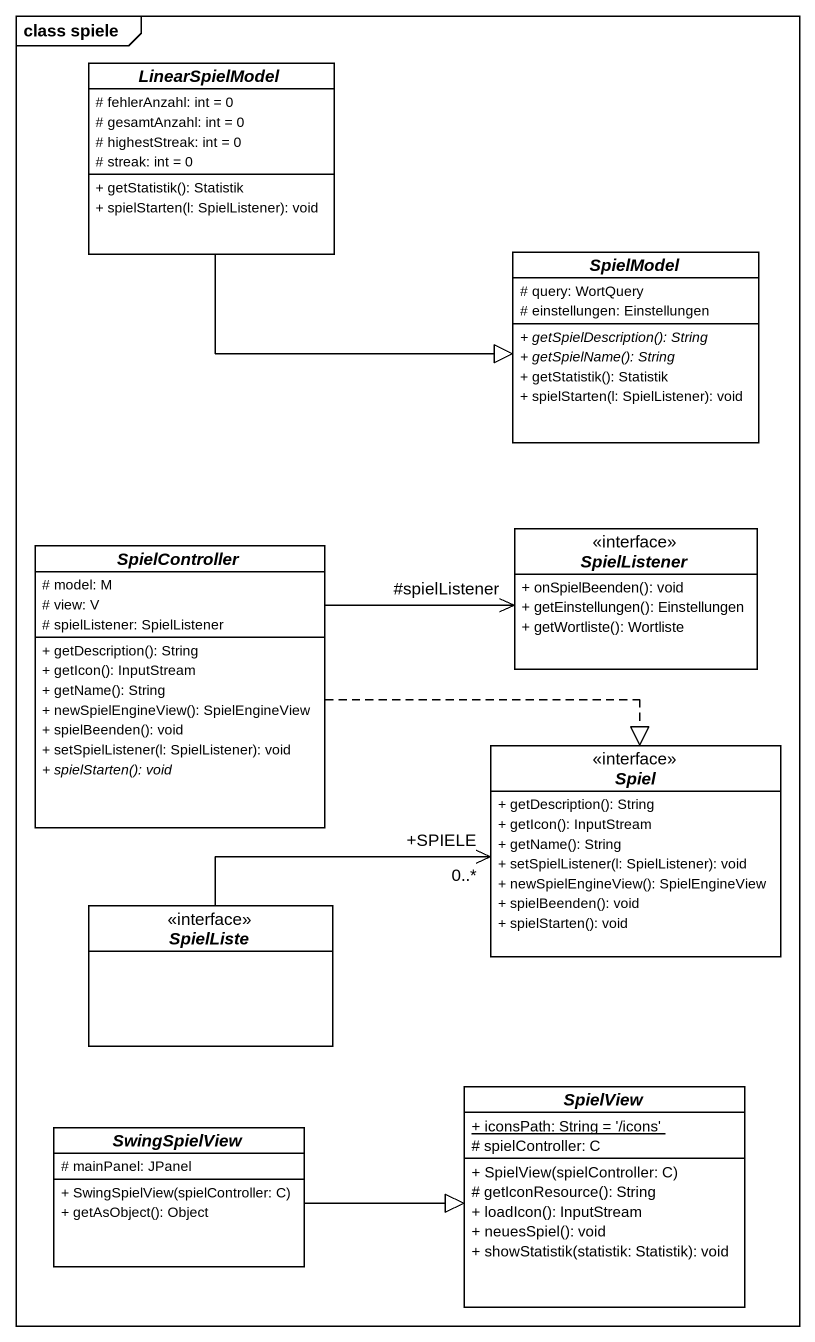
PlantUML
@startuml
mainframe class spiele
hide circle
hide empty members
skinparam classAttributeIconSize 0
abstract class LinearSpielModel {
  # fehlerAnzahl: int = 0
  # gesamtAnzahl: int = 0
  # highestStreak: int = 0
  # streak: int = 0
  + getStatistik(): Statistik
  + spielStarten(l: SpielListener): void
}
abstract class SpielModel {
  # query: WortQuery
  # einstellungen: Einstellungen
  {abstract} + getSpielDescription(): String
  {abstract} + getSpielName(): String
  + getStatistik(): Statistik
  + spielStarten(l: SpielListener): void
}
interface SpielListener <<interface>> {
  + onSpielBeenden(): void
  + getEinstellungen(): Einstellungen
  + getWortliste(): Wortliste
}
abstract class SpielController {
  # model: M
  # view: V
  # spielListener: SpielListener
  + getDescription(): String
  + getIcon(): InputStream
  + getName(): String
  + newSpielEngineView(): SpielEngineView
  + spielBeenden(): void
  + setSpielListener(l: SpielListener): void
  {abstract} + spielStarten(): void
}
interface Spiel <<interface>> {
  + getDescription(): String
  + getIcon(): InputStream
  + getName(): String
  + setSpielListener(l: SpielListener): void
  + newSpielEngineView(): SpielEngineView
  + spielBeenden(): void
  + spielStarten(): void
}
interface SpielListe <<interface>>
abstract class SpielView {
  {static} + iconsPath: String = '/icons'
  # spielController: C
  + SpielView(spielController: C)
  # getIconResource(): String
  + loadIcon(): InputStream
  + neuesSpiel(): void
  + showStatistik(statistik: Statistik): void
}
abstract class SwingSpielView {
  # mainPanel: JPanel
  + SwingSpielView(spielController: C)
  + getAsObject(): Object
}
LinearSpielModel -right-|> SpielModel
SpielController -right-> "#spielListener" SpielListener
SpielController .right.|> Spiel
SpielListe -right-> "+SPIELE\n0..*" Spiel
SwingSpielView -right-|> SpielView
@enduml
